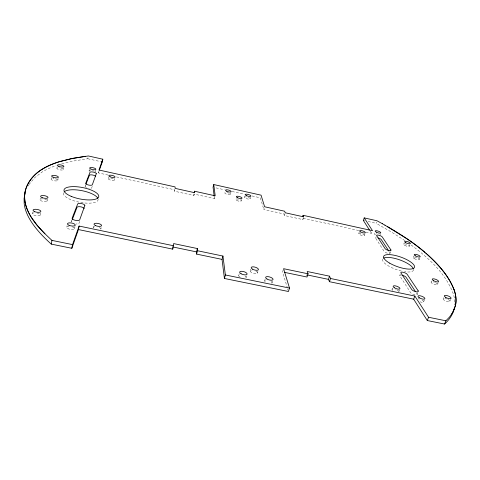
<?xml version="1.0" encoding="UTF-8"?>
<svg xmlns="http://www.w3.org/2000/svg" width="480" height="480" viewBox="0 0 480 480"><rect width="100%" height="100%" fill="white"/><g stroke="black" fill="none" stroke-linecap="round" stroke-linejoin="round"><path stroke-width="0.36" stroke-dasharray="2.4 1.8" d="M194.238 194.088L193.884 195.504L174.42 191.202L174.462 189.744L115.602 176.724M32.526 213.498L32.766 212.1M40.074 199.488L40.302 198.15M40.194 215.1L40.554 213.012M51.12 178.974L51.336 177.732M47.334 201.03L47.688 199.032M56.94 168.168L57.15 166.974M57.798 180.432L58.134 178.572M63.318 169.572L63.642 167.784M66.816 227.148L67.08 225.744M71.484 222.048A3.87 1.422 10.5 0 1 71.478 221.646L71.736 220.26M61.728 163.782L72.684 161.142L87.792 158.748L88.062 157.35M74.592 228.762L75 226.662M85.62 187.194A3.384 1.092 11.3 0 1 85.116 186.372L85.35 185.142M89.07 170.85L89.352 169.398M95.316 172.236L95.748 170.058M108.048 175.05L98.394 172.914L98.832 170.742M93.348 227.466L93.624 226.098M108.198 178.584L108.498 177.12M100.908 229.05L101.19 227.676M114.474 179.97L114.774 178.506M174.42 191.202L174.756 189.78M193.884 195.504L193.818 194.028L214.47 198.594L215.016 196.506M230.448 194.232L230.808 192.882M241.332 200.772L241.704 199.404M244.524 197.37L244.89 196.032M250.164 198.63L250.536 197.292M238.68 275.748L239.262 273.69M303.546 217.548L302.922 219.588L284.412 215.502L283.842 213.942L263.838 209.52L264.426 207.462M246.102 277.266L246.498 275.898M250.212 271.164L250.788 269.148M257.358 273.21L257.946 271.2M264.756 280.482L265.158 279.126M284.412 215.502L285.018 213.444M271.908 283.152L272.52 281.112M283.176 270L282.576 271.956L287.292 287.664M358.764 233.454L359.214 232.116M364.428 235.404A2.994 0.888 18.3 0 0 360.462 233.262A2.994 0.888 18.3 0 0 359.874 234.684A2.994 0.888 18.3 0 0 364.428 235.404L364.884 234.096M365.916 232.104L371.61 233.364L372.288 231.378M404.892 240.624L391.65 232.17L376.092 223.29L376.53 222.024M375.72 238.032L376.182 236.694M379.824 235.536L380.286 234.216M98.394 172.914L99.144 170.784M390.018 253.116L390.51 251.73M79.71 221.346L79.038 223.224A3.87 1.422 10.5 0 1 76.194 223.986M92.244 186.366L91.722 187.812A3.384 1.092 11.3 0 1 88.848 188.274M403.734 244.206L404.214 242.88M392.034 289.332L392.484 288.09M409.404 246.156L409.89 244.83M399.78 275.478L400.206 274.296M398.826 291.786L399.51 289.926M413.238 257.394L413.742 256.02M419.166 259.446L419.676 258.072M417.162 294.432L417.858 292.59M423.666 301.794L424.38 299.922M431.076 282.15L431.526 280.98M71.478 221.646L71.844 220.704M85.116 186.372L85.392 185.652M437.496 284.406L438.174 282.654M443.13 298.878L443.604 297.66M449.88 301.272L450.6 299.448M28.086 185.964L28.632 185.046M28.932 184.59L34.92 177.474L42 172.116A195.066 67.98 14.9 0 1 56.19 165.522M358.776 230.526L302.25 218.016L302.922 219.588M87.792 158.748L100.446 161.58M368.142 221.508L376.092 223.29M216.042 187.896L224.376 189.762M232.086 191.49L244.482 194.262M252.126 195.972L260.322 197.808L263.838 209.52M411.12 244.98C428.508 257.898 445.83 273.342 453.402 294.222A194.574 67.986 16.4 0 1 454.734 305.016M389.352 251.85L389.916 252.696A3.144 0.96 19.1 0 1 387.828 253.29A3.144 0.96 19.1 0 1 384.156 251.442L375.78 238.398A3.006 0.882 18.6 0 1 376.86 237.75M416.298 292.818L417.012 293.904A3.588 1.212 20.6 0 1 414.792 294.792A3.588 1.212 20.6 0 1 410.544 292.554L399.9 275.97A3.408 1.104 19.9 0 1 400.848 275.076M370.002 230.85L371.61 233.364M306.168 274.722L306.594 275.874M287.676 288.93L288.06 290.214M214.29 197.118L214.47 198.594M375.636 234.912A2.952 0.852 18.5 0 1 374.31 233.55A2.952 0.852 18.5 0 1 376.746 233.586M413.508 269.91A16.35 5.124 19.6 0 1 404.514 271.68M401.304 271.038A16.35 5.124 19.6 0 1 382.734 258.984M435.402 282.582A3.414 1.08 20.6 0 1 436.602 284.856A3.414 1.08 20.6 0 1 431.304 282.702A3.414 1.08 20.6 0 1 434.448 282.192M447.954 299.436A3.6 1.176 21.3 0 1 448.728 301.788A3.6 1.176 21.3 0 1 443.274 299.328A3.6 1.176 21.3 0 1 446.958 298.986M422.034 300.012A3.666 1.254 20.9 0 1 423.558 302.04A3.666 1.254 20.9 0 1 420.09 301.83M418.116 298.806A3.666 1.254 20.9 0 1 419.43 298.992M392.67 290.46A3.6 1.236 20.2 0 1 393.6 288.876M395.196 289.188A3.6 1.236 20.2 0 1 395.436 289.26M396.846 289.83A3.6 1.236 20.2 0 1 398.814 291.552M248.292 197.4A2.91 0.864 15.4 0 1 249.456 199.122A2.91 0.864 15.4 0 1 244.836 197.778A2.91 0.864 15.4 0 1 247.11 197.058M227.076 192.594A2.922 0.87 15 0 1 230.418 194.466A2.922 0.87 15 0 1 226.02 193.956A2.922 0.87 15 0 1 226.146 192.486M255.96 271.212A3.768 1.452 16.2 0 1 256.482 273.6A3.768 1.452 16.2 0 1 250.98 272.142A3.768 1.452 16.2 0 1 252.042 270.174M271.02 281.43A3.846 1.506 16.8 0 1 271.86 283.188M265.29 281.946A3.846 1.506 16.8 0 1 266.436 280.002M245.022 276.012A3.864 1.524 15.9 0 1 245.418 278.16M240.174 277.248A3.864 1.524 15.9 0 1 239.946 274.746M89.388 171.462A3.18 0.966 11.6 0 1 90.078 170.43A3.18 0.966 11.6 0 1 93.798 171M94.764 171.468A3.18 0.966 11.6 0 1 94.986 171.63M110.934 178.2A3.192 0.99 12 0 1 114.336 180.132A3.192 0.99 12 0 1 109.344 179.676A3.192 0.99 12 0 1 109.878 178.104M60.84 168A3.288 1.002 10.8 0 1 62.79 169.914A3.288 1.002 10.8 0 1 57.432 168.972A3.288 1.002 10.8 0 1 59.466 167.76M55.458 178.812A3.45 1.098 10.5 0 1 57.096 180.846A3.45 1.098 10.5 0 1 51.492 179.76A3.45 1.098 10.5 0 1 54.03 178.53M44.838 199.194A3.75 1.29 9.8 0 1 46.71 201.48A3.75 1.29 9.8 0 1 40.734 200.586A3.75 1.29 9.8 0 1 42.51 198.846M37.05 212.988A3.954 1.428 9.4 0 1 39.888 215.424A3.954 1.428 9.4 0 1 33.828 215.046A3.954 1.428 9.4 0 1 34.14 212.802M72.306 226.842A3.96 1.482 10.2 0 1 73.782 229.356A3.96 1.482 10.2 0 1 67.644 228.42A3.96 1.482 10.2 0 1 69.072 226.344M99.258 227.43A3.84 1.428 11.1 0 1 100.23 229.608M93.45 228A3.84 1.428 11.1 0 1 94.746 226.734M98.124 199.212A17.658 5.91 11 0 1 79.824 202.302A17.658 5.91 11 0 1 63.588 192.636M86.796 187.776A3.384 1.092 11.3 0 1 86.382 187.614M414.312 258.576A3.144 0.936 19.7 0 0 419.142 259.536A3.144 0.936 19.7 0 0 415.17 257.16A3.144 0.936 19.7 0 0 414.312 258.576M236.682 200.43A2.964 0.9 15.2 0 0 241.284 200.958A2.964 0.9 15.2 0 0 237.36 199.008A2.964 0.9 15.2 0 0 236.682 200.43M404.73 245.298A3.006 0.864 19.2 0 0 409.38 246.24A3.006 0.864 19.2 0 0 405.618 244.026A3.006 0.864 19.2 0 0 404.73 245.298"/><path stroke-width="0.72" d="M25.128 192.75L24.084 198.546L24.198 203.628A196.896 69.636 14.9 0 0 30.618 220.698C36.162 229.578 43.53 237.138 51.27 244.11L71.826 248.286L78.426 229.56L172.734 249.144L173.628 243.582L197.37 248.55L197.478 250.74L196.614 254.106L222.042 259.386L224.418 278.472L288.444 291.498L289.506 288.078L283.572 268.692L308.046 273.792L307.02 277.032L284.628 272.382M172.734 249.144L172.77 247.908M51.27 244.11L51.948 240.396C39.192 228.534 23.904 213.81 24.654 194.934C25.512 183.786 33.474 174.378 42.804 168.876A195.354 67.29 14.9 0 1 59.796 161.574L73.362 158.25L88.332 155.952L102.81 159.204L102.252 161.982L99.396 170.082M71.826 248.286L72.54 244.602L79.11 226.062L173.568 245.754M78.426 229.56L79.11 226.062M194.166 192.624L194.514 191.22L215.196 195.81L213.75 184.548L261.066 195.168L264.618 206.772L284.646 211.218L285.222 212.76L303.756 216.87L303.078 215.31L372.516 230.718L364.212 217.896L363.354 220.44L369.474 230.022M213.75 184.548L213.06 187.23L214.2 196.386M196.614 254.106L196.512 251.892L197.37 248.55M454.074 309.114C452.67 314.976 448.986 320.034 444.588 324.042L427.296 320.532L413.658 299.184L329.472 281.7L328.47 279.366L329.52 276.168L307.188 271.5L308.046 273.792M222.042 259.386L222.942 256.05L197.478 250.74M224.418 278.472L225.378 274.974L222.942 256.05M302.664 216.666L303.078 215.31M329.472 281.7L330.528 278.484L329.52 276.168M102.81 159.204L98.976 170.016L175.134 186.918L175.098 188.358L194.586 192.678L194.514 191.22M413.658 299.184L414.834 296.058L330.528 278.484M72.204 219.774L77.01 207.336A3.672 1.284 10.8 0 1 80.61 206.808A3.672 1.284 10.8 0 1 84.186 208.548M85.944 184.224L89.388 175.314A3.234 0.996 11.6 0 1 92.898 175.068A3.234 0.996 11.6 0 1 95.7 176.706M427.296 320.532L428.562 317.256L414.834 296.058M454.002 309.936L455.424 305.568A194.886 67.308 16.4 0 0 454.584 291.258C449.568 276.738 438.84 265.068 427.728 254.832M444.588 324.042L445.884 320.796L449.652 316.884L452.544 312.792L455.436 305.526A195.138 67.398 16.4 0 0 454.092 289.776M453.324 311.364L451.686 314.16M85.752 156.27L70.83 158.76L59.538 161.652A195.378 67.296 14.9 0 0 42.522 169.044C31.794 175.332 23.088 187.272 24.768 200.208A197.214 68.946 14.9 0 0 31.23 217.14L37.14 225.3L44.91 233.802M225.378 274.974L289.506 288.078M51.888 240.384L72.54 244.602M428.562 317.256L445.932 320.802M172.8 246.954L196.512 251.892M307.572 275.01L328.47 279.366M101.346 161.784L102.252 161.982M363.354 220.44L364.152 220.62M364.212 217.896L376.962 220.758L382.362 223.716M382.278 223.668L385.014 225.21M384.894 225.138L407.418 239.076A192.87 65.682 16.3 0 1 424.488 252.006C436.542 262.53 448.212 274.608 454.086 289.77M387.48 226.614C400.608 234.216 413.394 242.538 424.944 252.396M425.886 253.206L426.81 254.022M388.8 251.004L381.312 239.616A3.006 0.882 18.6 0 0 378.072 237.954M415.59 291.738L406.08 277.284A3.408 1.104 19.9 0 0 401.934 275.19M383.622 258.162A16.35 5.124 19.6 0 1 400.266 260.07A16.35 5.124 19.6 0 1 413.472 269.124M64.122 191.892A17.658 5.91 11 0 1 81.726 190.626A17.658 5.91 11 0 1 97.86 198.324M84.828 205.572L79.71 219.786A3.876 1.404 10.5 0 1 75.42 220.332A3.876 1.404 10.5 0 1 72.138 218.196L77.646 204.042A3.678 1.266 10.9 0 1 81.684 203.61A3.678 1.266 10.9 0 1 84.828 205.572M96.288 173.76L92.328 184.746A3.39 1.08 11.4 0 1 88.638 185.052A3.39 1.08 11.4 0 1 85.716 183.3L89.97 172.362A3.24 0.99 11.6 0 1 93.474 172.128A3.24 0.99 11.6 0 1 96.288 173.76M390.9 249.93L382.242 236.946A3.006 0.876 18.6 0 0 378.744 235.224A3.006 0.876 18.6 0 0 376.704 235.722L385.134 248.67A3.15 0.948 19 0 0 388.812 250.512A3.15 0.948 19 0 0 390.9 249.93M418.17 290.838L407.166 274.332A3.414 1.092 19.9 0 0 403.152 272.274A3.414 1.092 19.9 0 0 400.974 273.012L411.69 289.476A3.594 1.2 20.5 0 0 415.95 291.708A3.594 1.2 20.5 0 0 418.17 290.838M405.69 242.64A3.006 0.858 19.2 0 0 410.346 243.588A3.006 0.858 19.2 0 0 406.572 241.38A3.006 0.858 19.2 0 0 405.69 242.64M376.338 232.158A2.958 0.846 18.5 0 0 380.778 232.872A2.958 0.846 18.5 0 0 376.806 230.772A2.958 0.846 18.5 0 0 376.338 232.158M360.78 231.99A3 0.876 18.2 0 0 365.334 232.722A3 0.876 18.2 0 0 361.362 230.586A3 0.876 18.2 0 0 360.78 231.99M415.326 255.822A3.15 0.924 19.6 0 0 420.168 256.788A3.15 0.924 19.6 0 0 416.178 254.424A3.15 0.924 19.6 0 0 415.326 255.822M389.682 263.154A16.374 5.076 19.5 0 0 414.468 267.396A16.374 5.076 19.5 0 0 393.036 255.018A16.374 5.076 19.5 0 0 389.682 263.154M433.428 280.59A3.42 1.068 20.6 0 0 438.612 281.592A3.42 1.068 20.6 0 0 434.22 278.916A3.42 1.068 20.6 0 0 433.428 280.59M445.656 297.33A3.606 1.164 21.2 0 0 451.074 298.35A3.606 1.164 21.2 0 0 446.4 295.452A3.606 1.164 21.2 0 0 445.656 297.33M419.184 297.696A3.672 1.242 20.8 0 0 424.842 298.812A3.672 1.242 20.8 0 0 420.276 295.818A3.672 1.242 20.8 0 0 419.184 297.696M394.434 287.802A3.606 1.224 20.1 0 0 399.93 288.726A3.606 1.224 20.1 0 0 395.286 285.858A3.606 1.224 20.1 0 0 394.434 287.802M246.384 195.6A2.91 0.852 15.4 0 0 250.878 196.134A2.91 0.852 15.4 0 0 246.996 194.232A2.91 0.852 15.4 0 0 246.384 195.6M237.426 197.688A2.97 0.888 15.2 0 0 242.028 198.228A2.97 0.888 15.2 0 0 238.098 196.284A2.97 0.888 15.2 0 0 237.426 197.688M226.752 191.25A2.928 0.864 15 0 0 231.186 191.664A2.928 0.864 15 0 0 227.136 189.81A2.928 0.864 15 0 0 226.752 191.25M252.642 269.226A3.774 1.44 16.2 0 0 258.444 269.628A3.774 1.44 16.2 0 0 253.368 266.844A3.774 1.44 16.2 0 0 252.642 269.226M266.982 279.018A3.852 1.488 16.8 0 0 273.006 279.612A3.852 1.488 16.8 0 0 268.05 276.648A3.852 1.488 16.8 0 0 266.982 279.018M241.104 273.786A3.87 1.512 15.9 0 0 247.092 274.176A3.87 1.512 15.9 0 0 241.944 271.302A3.87 1.512 15.9 0 0 241.104 273.786M90.924 169.08A3.186 0.954 11.7 0 0 95.874 169.326A3.186 0.954 11.7 0 0 91.5 167.514A3.186 0.954 11.7 0 0 90.924 169.08M110.142 176.826A3.198 0.978 12.1 0 0 115.05 177.042A3.198 0.978 12.1 0 0 110.592 175.194A3.198 0.978 12.1 0 0 110.142 176.826M58.842 166.41A3.294 0.99 10.9 0 0 63.9 166.53A3.294 0.99 10.9 0 0 59.256 164.742A3.294 0.99 10.9 0 0 58.842 166.41M53.082 177.186A3.456 1.086 10.6 0 0 58.404 177.258A3.456 1.086 10.6 0 0 53.556 175.362A3.456 1.086 10.6 0 0 53.082 177.186M42.15 197.658A3.756 1.272 9.9 0 0 47.976 197.622A3.756 1.272 9.9 0 0 42.744 195.522A3.756 1.272 9.9 0 0 42.15 197.658M34.674 211.65A3.96 1.41 9.4 0 0 40.854 211.53A3.96 1.41 9.4 0 0 35.352 209.286A3.96 1.41 9.4 0 0 34.674 211.65M68.994 225.264A3.966 1.464 10.3 0 0 75.252 225.258A3.966 1.464 10.3 0 0 69.882 222.852A3.966 1.464 10.3 0 0 68.994 225.264M95.604 225.624A3.846 1.41 11.2 0 0 101.58 225.618A3.846 1.41 11.2 0 0 96.258 223.26A3.846 1.41 11.2 0 0 95.604 225.624M71.184 196.338A17.682 5.85 11 0 0 98.682 196.89A17.682 5.85 11 0 0 74.286 186.624A17.682 5.85 11 0 0 71.184 196.338"/></g></svg>
